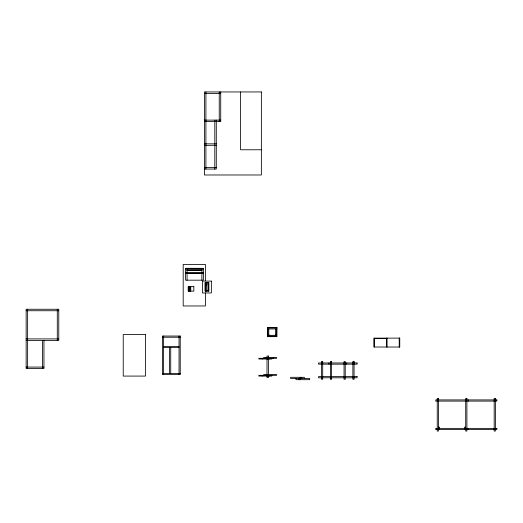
<?xml version="1.0" encoding="UTF-8"?>
<svg xmlns="http://www.w3.org/2000/svg" width="523" height="523" viewBox="0 0 523 523"><rect width="100%" height="100%" fill="white"/><g stroke="black" fill="none" stroke-linecap="round" stroke-linejoin="round"><path stroke-width="0.78" d="M267.41 376.083L267.41 375.337L258.852 375.337L258.852 376.083L271.816 376.083L271.816 375.337M267.41 359.026L267.41 358.288L258.852 358.288L258.852 359.026L271.816 359.026L271.816 358.288M268.077 374.599L268.077 375.337L276.641 375.337L276.641 374.599L263.677 374.599L263.677 375.337M268.077 357.549L268.077 358.288L276.641 358.288L276.641 357.549L263.677 357.549L263.677 358.288M204.421 93.434L220.732 93.434M204.421 120.12L220.732 120.12M204.421 121.604L220.732 121.604L220.732 91.95M204.421 143.845L216.287 143.845M204.421 145.329L216.287 145.329M261.363 149.774L240.6 149.774L240.6 91.95M204.421 167.569L216.287 167.569M204.421 169.053L216.287 169.053L216.287 120.12M185.58 268.619L203.375 268.619M185.58 268.914L203.375 268.914M185.58 272.81L203.375 272.81M185.58 273.111L203.375 273.111M185.58 273.405L203.375 273.405M205.434 283.028L208.396 283.028L208.396 290.585L205.434 290.585M206.029 285.1L206.618 285.1L206.618 285.695L206.029 285.695M26.15 310.74L58.772 310.74M267.743 327.47L276.641 327.47M267.449 327.914L276.935 327.914M267.449 328.947L276.935 328.947M267.743 335.328L276.641 335.328M267.743 336.217L276.641 336.217M162.431 337.23L180.226 337.23M374.612 338.512L386.294 338.512M26.15 338.911L58.772 338.911M26.15 340.395L58.772 340.395L58.772 309.256L26.15 309.256L26.15 368.565L43.945 368.565L43.945 340.395M163.621 346.429L179.043 346.429M163.621 347.612L179.043 347.612M344.049 363.563L345.232 363.563M26.15 367.081L43.945 367.081M162.431 373.409L180.226 373.409M494.183 400.507L495.366 400.507M438.431 427.193L439.614 427.193L439.614 429.566M465.712 427.193L464.529 427.193L464.529 429.566M494.183 428.971L495.366 428.971M468.379 399.912L468.379 401.102M468.379 428.383L468.379 429.566M399.369 338.126L399.369 347.024M399.226 338.126L399.226 347.024M387.066 338.126L387.066 347.024M386.53 338.126L386.53 347.024M374.37 338.126L374.37 347.024M354.13 362.969L354.13 364.158M354.13 376.612L354.13 377.796M346.716 362.969L346.716 364.158M344.637 363.563L344.637 364.158M344.049 376.612L344.049 361.491L345.232 361.491L345.232 379.28L344.049 379.28L344.049 377.207M331 363.563L331 364.158M328.921 362.969L328.921 364.158M304.314 378.495L304.314 377.312L290.625 377.312L290.625 378.495L309.668 378.495L309.668 379.685L295.979 379.685L295.979 378.495M301.745 377.312L301.745 378.495M300.888 377.312L300.888 378.495M300.143 377.312L300.143 379.685M299.404 378.495L299.404 379.685M298.548 378.495L298.548 379.685M276.49 329.085L276.49 336.367M275.601 329.085L275.601 336.367M273.294 357.549L273.294 358.288M269.188 358.288L269.188 359.026M269.188 375.337L269.188 376.083M268.783 329.085L268.783 336.367M267.894 329.085L267.894 336.367M266.299 357.549L266.299 358.288M266.299 374.599L266.299 375.337M262.2 358.288L262.2 359.026M262.2 375.337L262.2 376.083M219.248 91.95L219.248 121.604M214.803 120.12L214.803 145.329M214.803 145.472L214.803 169.053M208.52 291.344L208.52 284.061L207.036 284.061L207.036 291.344M206.029 282.682L206.029 291.376M205.905 91.95L205.905 145.329M205.905 145.472L205.905 169.053M205.434 280.727L205.434 264.442L183.194 264.442L183.194 305.962L205.434 305.962L205.434 292.939M205.434 282.355L205.434 291.311M201.891 268.325L201.891 280.184M190.745 286.669L190.745 291.115M190.392 286.669L190.392 291.115M190.215 286.669L190.215 291.115M189.679 286.669L189.679 291.115M188.908 286.669L188.908 291.115M188.372 286.669L188.372 291.115M187.064 268.325L187.064 280.184M179.043 336.047L179.043 374.599M170.74 347.612L170.74 373.409M169.55 347.612L169.55 373.409M163.621 336.047L163.621 374.599M57.288 309.256L57.288 340.395M42.461 340.395L42.461 368.565M27.634 309.256L27.634 368.565M261.363 91.95L204.421 91.95L204.421 174.983L261.363 174.983L261.363 91.95M203.375 268.325L185.58 268.325L185.58 280.184L203.375 280.184L203.375 268.325M202.041 270.103L186.914 270.162L202.041 270.103M211.364 281.099L202.466 281.099L202.466 292.958L211.364 292.958L211.364 281.099M208.847 282.583L204.99 282.583L204.99 291.03L208.906 291.03L208.847 282.583M193.83 286.669L188.195 286.669L188.195 291.115L193.83 291.115L193.83 286.669M276.935 327.627L267.449 327.627L267.449 336.662L276.935 336.662L276.935 327.627M145.466 334.563L123.225 334.563L123.225 376.083L145.466 376.083L145.466 334.563M268.933 335.178L267.743 335.178L267.743 336.367L268.933 336.367L268.933 335.178M276.641 335.178L275.451 335.178L275.451 336.367L276.641 336.367L276.641 335.178M180.226 336.047L162.431 336.047L162.431 374.599L180.226 374.599L180.226 336.047M399.755 338.126L373.84 338.126L373.84 347.024L399.755 347.024L399.755 338.126M268.482 356.065L267.005 356.065L267.005 377.567L268.482 377.567L268.482 356.065M322.698 361.491L321.508 361.491L321.508 379.28L322.698 379.28L322.698 361.491M331.589 361.491L330.405 361.491L330.405 379.28L331.589 379.28L331.589 361.491M354.064 361.511L352.875 361.511L352.875 379.306L354.064 379.306L354.064 361.511M357.091 362.969L318.54 362.969L318.54 364.158L357.091 364.158L357.091 362.969M357.091 376.612L318.54 376.612L318.54 377.796L357.091 377.796L357.091 376.612M438.431 398.428L437.241 398.428L437.241 431.05L438.431 431.05L438.431 398.428M466.902 398.428L465.712 398.428L465.712 431.05L466.902 431.05L466.902 398.428M495.366 398.428L494.183 398.428L494.183 431.05L495.366 431.05L495.366 398.428M496.85 399.912L435.764 399.912L435.764 401.102L496.85 401.102L496.85 399.912M496.85 428.383L435.764 428.383L435.764 429.566L496.85 429.566L496.85 428.383"/></g></svg>
